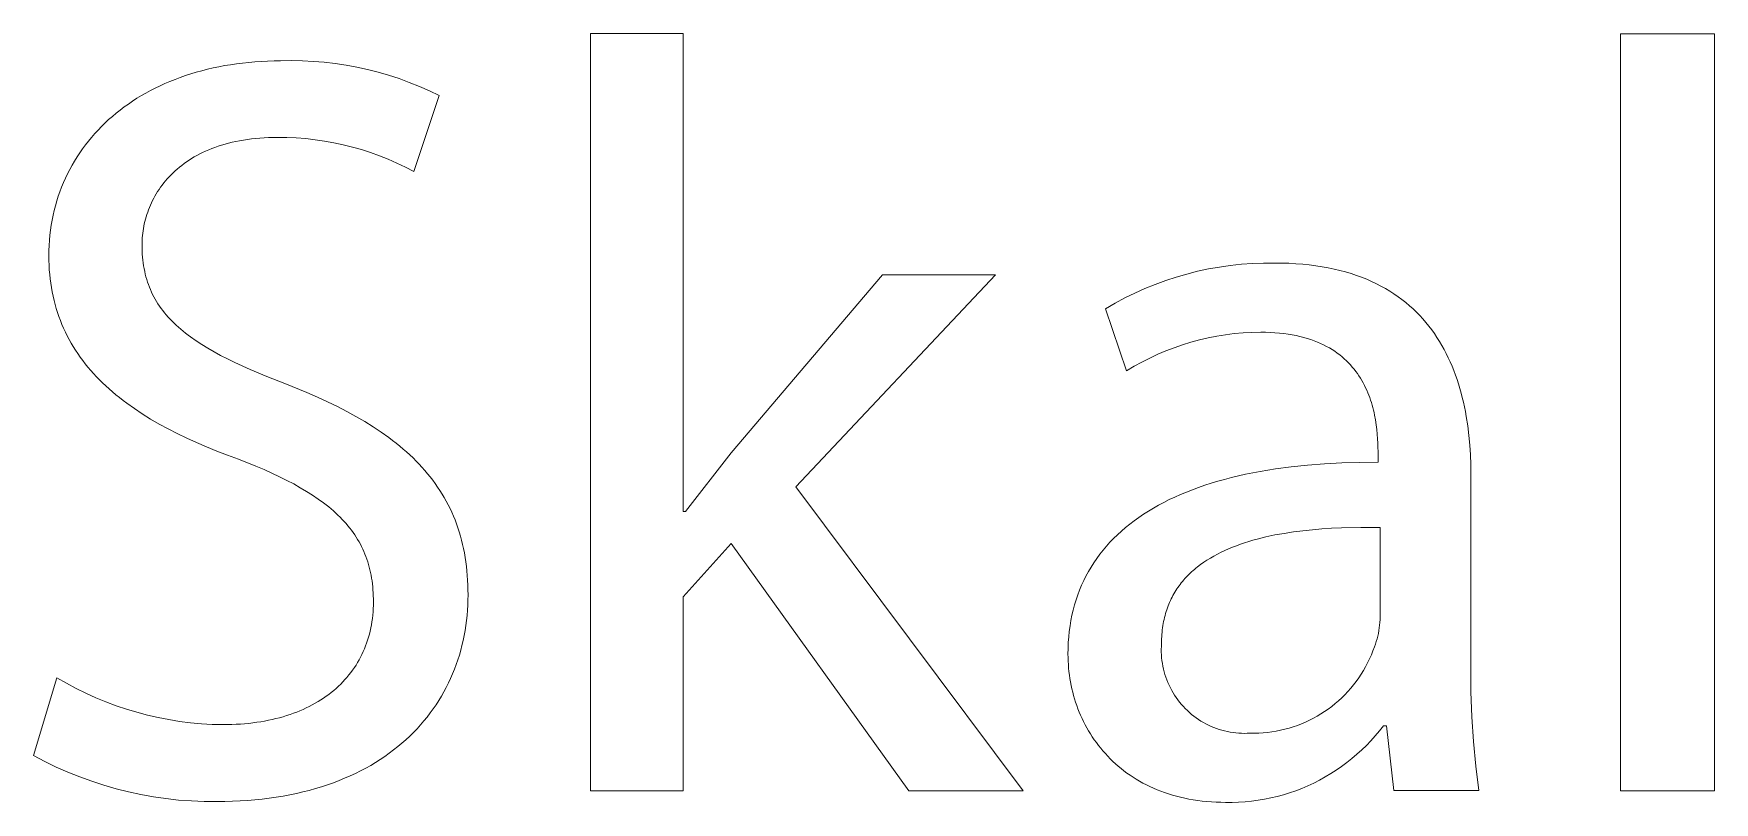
# Model space of a CAD drawing. Header units: millimetres. Extents: x 1102 to 5170, y 19 to 2862.
# Drawn here: x 4835.7 to 4900, y 195.6 to 225 of the extents above; entities that cross this region are included whole.
import ezdxf

# ---------------------------------------------------------------- set-up
doc = ezdxf.new("R2010")
doc.units = ezdxf.units.MM
doc.header["$MEASUREMENT"] = 0
doc.layers.add('Domyślny', color=7, linetype='Continuous', true_color=0x000000)

msp = doc.modelspace()

# ---------------------------------------------------------------- linework, layer by layer
at = {"layer": 'Domyślny', "color": 18, "lineweight": 15, "true_color": 0x000000}
for p, q in [((4857.031, 196.03), (4857.031, 224.952)), ((4857.031, 224.952), (4860.58, 224.952)), ((4860.58, 224.952), (4860.58, 206.691)), ((4896.413, 224.951), (4900.002, 224.951)), ((4896.413, 196.029), (4896.413, 224.951)), ((4900.002, 224.951), (4900.002, 196.029)), ((4842.385, 223.591), (4842.602, 223.642)), ((4842.602, 223.642), (4842.822, 223.688)), ((4842.822, 223.688), (4843.045, 223.73)), ((4843.045, 223.73), (4843.271, 223.767)), ((4843.271, 223.767), (4843.5, 223.801)), ((4843.5, 223.801), (4843.732, 223.83)), ((4843.732, 223.83), (4843.967, 223.855)), ((4843.967, 223.855), (4844.205, 223.875)), ((4844.205, 223.875), (4844.446, 223.891)), ((4844.446, 223.891), (4844.689, 223.903)), ((4844.689, 223.903), (4844.935, 223.91)), ((4844.935, 223.91), (4845.184, 223.912)), ((4845.184, 223.912), (4845.603, 223.92)), ((4845.603, 223.92), (4846.021, 223.914)), ((4846.021, 223.914), (4846.439, 223.893)), ((4846.439, 223.893), (4846.856, 223.859)), ((4846.856, 223.859), (4847.272, 223.811)), ((4847.272, 223.811), (4847.686, 223.749)), ((4847.686, 223.749), (4848.097, 223.673)), ((4848.097, 223.673), (4848.506, 223.584)), ((4840.577, 222.961), (4840.764, 223.046)), ((4840.764, 223.046), (4840.955, 223.128)), ((4840.955, 223.128), (4841.149, 223.206)), ((4841.149, 223.206), (4841.347, 223.28)), ((4841.347, 223.28), (4841.548, 223.35)), ((4841.548, 223.35), (4841.752, 223.416)), ((4841.752, 223.416), (4841.96, 223.479)), ((4841.96, 223.479), (4842.171, 223.537)), ((4842.171, 223.537), (4842.385, 223.591)), ((4848.506, 223.584), (4848.912, 223.481)), ((4848.912, 223.481), (4849.314, 223.364)), ((4849.314, 223.364), (4849.712, 223.234)), ((4849.712, 223.234), (4850.105, 223.091)), ((4850.105, 223.091), (4850.493, 222.935)), ((4839.364, 222.264), (4839.526, 222.374)), ((4839.526, 222.374), (4839.692, 222.481)), ((4839.692, 222.481), (4839.862, 222.584)), ((4839.862, 222.584), (4840.035, 222.683)), ((4840.035, 222.683), (4840.212, 222.779)), ((4840.212, 222.779), (4840.393, 222.872)), ((4840.393, 222.872), (4840.577, 222.961)), ((4851.253, 222.584), (4850.278, 219.685)), ((4850.493, 222.935), (4850.876, 222.766)), ((4850.876, 222.766), (4851.253, 222.584)), ((4838.61, 221.666), (4838.753, 221.792)), ((4838.753, 221.792), (4838.9, 221.915)), ((4838.9, 221.915), (4839.051, 222.035)), ((4839.051, 222.035), (4839.206, 222.151)), ((4839.206, 222.151), (4839.364, 222.264)), ((4837.954, 220.99), (4838.077, 221.131)), ((4838.077, 221.131), (4838.204, 221.27)), ((4838.204, 221.27), (4838.335, 221.405)), ((4838.335, 221.405), (4838.471, 221.537)), ((4838.471, 221.537), (4838.61, 221.666)), ((4837.504, 220.398), (4837.61, 220.551)), ((4837.61, 220.551), (4837.72, 220.7)), ((4837.72, 220.7), (4837.835, 220.847)), ((4837.835, 220.847), (4837.954, 220.99)), ((4842.318, 220.463), (4842.205, 220.41)), ((4842.435, 220.513), (4842.318, 220.463)), ((4842.554, 220.562), (4842.435, 220.513)), ((4842.676, 220.607), (4842.554, 220.562)), ((4842.802, 220.651), (4842.676, 220.607)), ((4842.93, 220.692), (4842.802, 220.651)), ((4843.062, 220.731), (4842.93, 220.692)), ((4843.196, 220.767), (4843.062, 220.731)), ((4843.334, 220.801), (4843.196, 220.767)), ((4843.475, 220.832), (4843.334, 220.801)), ((4843.619, 220.861), (4843.475, 220.832)), ((4843.766, 220.886), (4843.619, 220.861)), ((4843.917, 220.909), (4843.766, 220.886)), ((4844.071, 220.929), (4843.917, 220.909)), ((4844.228, 220.946), (4844.071, 220.929)), ((4844.388, 220.96), (4844.228, 220.946)), ((4844.552, 220.971), (4844.388, 220.96)), ((4844.718, 220.979), (4844.552, 220.971)), ((4844.889, 220.984), (4844.718, 220.979)), ((4845.062, 220.986), (4844.889, 220.984)), ((4845.424, 220.983), (4845.062, 220.986)), ((4845.786, 220.967), (4845.424, 220.983)), ((4846.147, 220.94), (4845.786, 220.967)), ((4846.507, 220.9), (4846.147, 220.94)), ((4846.866, 220.848), (4846.507, 220.9)), ((4847.222, 220.784), (4846.866, 220.848)), ((4847.576, 220.709), (4847.222, 220.784)), ((4847.928, 220.621), (4847.576, 220.709)), ((4848.276, 220.522), (4847.928, 220.621)), ((4848.621, 220.411), (4848.276, 220.522)), ((4837.122, 219.764), (4837.211, 219.926)), ((4837.211, 219.926), (4837.304, 220.086)), ((4837.304, 220.086), (4837.402, 220.244)), ((4837.402, 220.244), (4837.504, 220.398)), ((4841.233, 219.78), (4841.152, 219.708)), ((4841.318, 219.851), (4841.233, 219.78)), ((4841.405, 219.92), (4841.318, 219.851)), ((4841.495, 219.988), (4841.405, 219.92)), ((4841.588, 220.054), (4841.495, 219.988)), ((4841.683, 220.118), (4841.588, 220.054)), ((4841.782, 220.18), (4841.683, 220.118)), ((4841.883, 220.241), (4841.782, 220.18)), ((4841.988, 220.299), (4841.883, 220.241)), ((4842.095, 220.356), (4841.988, 220.299)), ((4842.205, 220.41), (4842.095, 220.356)), ((4848.962, 220.288), (4848.621, 220.411)), ((4849.298, 220.154), (4848.962, 220.288)), ((4849.63, 220.009), (4849.298, 220.154)), ((4849.956, 219.853), (4849.63, 220.009)), ((4850.278, 219.685), (4849.956, 219.853)), ((4836.812, 219.09), (4836.883, 219.262)), ((4836.883, 219.262), (4836.958, 219.431)), ((4836.958, 219.431), (4837.038, 219.599)), ((4837.038, 219.599), (4837.122, 219.764)), ((4840.656, 219.166), (4840.596, 219.084)), ((4840.719, 219.247), (4840.656, 219.166)), ((4840.785, 219.327), (4840.719, 219.247)), ((4840.853, 219.406), (4840.785, 219.327)), ((4840.923, 219.483), (4840.853, 219.406)), ((4840.997, 219.56), (4840.923, 219.483)), ((4841.073, 219.635), (4840.997, 219.56)), ((4841.152, 219.708), (4841.073, 219.635)), ((4836.576, 218.379), (4836.628, 218.56)), ((4836.628, 218.56), (4836.685, 218.739)), ((4836.685, 218.739), (4836.746, 218.915)), ((4836.746, 218.915), (4836.812, 219.09)), ((4840.247, 218.488), (4840.208, 218.4)), ((4840.29, 218.575), (4840.247, 218.488)), ((4840.335, 218.662), (4840.29, 218.575)), ((4840.382, 218.748), (4840.335, 218.662)), ((4840.432, 218.833), (4840.382, 218.748)), ((4840.484, 218.918), (4840.432, 218.833)), ((4840.539, 219.002), (4840.484, 218.918)), ((4840.596, 219.084), (4840.539, 219.002)), ((4836.449, 217.823), (4836.486, 218.011)), ((4836.486, 218.011), (4836.529, 218.196)), ((4836.529, 218.196), (4836.576, 218.379)), ((4840.019, 217.864), (4839.996, 217.774)), ((4840.045, 217.954), (4840.019, 217.864)), ((4840.072, 218.044), (4840.045, 217.954)), ((4840.103, 218.133), (4840.072, 218.044)), ((4840.135, 218.223), (4840.103, 218.133)), ((4840.17, 218.311), (4840.135, 218.223)), ((4840.208, 218.4), (4840.17, 218.311)), ((4836.348, 217.056), (4836.365, 217.25)), ((4836.365, 217.25), (4836.388, 217.443)), ((4836.388, 217.443), (4836.416, 217.634)), ((4836.416, 217.634), (4836.449, 217.823)), ((4839.904, 217.235), (4839.897, 217.146)), ((4839.914, 217.325), (4839.904, 217.235)), ((4839.926, 217.415), (4839.914, 217.325)), ((4839.94, 217.504), (4839.926, 217.415)), ((4839.956, 217.594), (4839.94, 217.504)), ((4839.975, 217.684), (4839.956, 217.594)), ((4839.996, 217.774), (4839.975, 217.684)), ((4836.325, 216.461), (4836.327, 216.661)), ((4836.327, 216.661), (4836.335, 216.859)), ((4836.335, 216.859), (4836.348, 217.056)), ((4839.888, 216.969), (4839.887, 216.881)), ((4839.887, 216.881), (4839.889, 216.762)), ((4839.892, 217.058), (4839.888, 216.969)), ((4839.889, 216.762), (4839.892, 216.644)), ((4839.897, 217.146), (4839.892, 217.058)), ((4839.892, 216.644), (4839.898, 216.528)), ((4836.327, 216.281), (4836.325, 216.461)), ((4836.333, 216.104), (4836.327, 216.281)), ((4836.343, 215.929), (4836.333, 216.104)), ((4836.357, 215.755), (4836.343, 215.929)), ((4839.898, 216.528), (4839.907, 216.414)), ((4839.907, 216.414), (4839.918, 216.301)), ((4839.918, 216.301), (4839.932, 216.19)), ((4839.932, 216.19), (4839.948, 216.081)), ((4839.948, 216.081), (4839.966, 215.974)), ((4839.966, 215.974), (4839.988, 215.868)), ((4880.244, 215.872), (4880.659, 215.961)), ((4880.659, 215.961), (4881.076, 216.036)), ((4881.076, 216.036), (4881.495, 216.096)), ((4881.495, 216.096), (4881.917, 216.141)), ((4881.917, 216.141), (4882.34, 216.172)), ((4882.34, 216.172), (4882.763, 216.188)), ((4882.763, 216.188), (4883.187, 216.189)), ((4883.187, 216.189), (4883.465, 216.186)), ((4883.465, 216.186), (4883.738, 216.177)), ((4883.738, 216.177), (4884.003, 216.162)), ((4884.003, 216.162), (4884.262, 216.142)), ((4884.262, 216.142), (4884.515, 216.116)), ((4884.515, 216.116), (4884.762, 216.084)), ((4884.762, 216.084), (4885.002, 216.047)), ((4885.002, 216.047), (4885.236, 216.004)), ((4885.236, 216.004), (4885.464, 215.957)), ((4885.464, 215.957), (4885.686, 215.904)), ((4836.374, 215.584), (4836.357, 215.755)), ((4836.396, 215.416), (4836.374, 215.584)), ((4836.422, 215.249), (4836.396, 215.416)), ((4839.988, 215.868), (4840.011, 215.764)), ((4840.011, 215.764), (4840.037, 215.662)), ((4840.037, 215.662), (4840.066, 215.561)), ((4840.066, 215.561), (4840.097, 215.461)), ((4840.097, 215.461), (4840.131, 215.363)), ((4840.131, 215.363), (4840.168, 215.267)), ((4862.409, 208.94), (4868.193, 215.741)), ((4872.515, 215.741), (4864.888, 207.64)), ((4868.193, 215.741), (4872.515, 215.741)), ((4878.233, 215.213), (4878.626, 215.373)), ((4878.626, 215.373), (4879.024, 215.519)), ((4879.024, 215.519), (4879.426, 215.65)), ((4879.426, 215.65), (4879.833, 215.768)), ((4879.833, 215.768), (4880.244, 215.872)), ((4885.686, 215.904), (4885.903, 215.846)), ((4885.903, 215.846), (4886.113, 215.783)), ((4886.113, 215.783), (4886.317, 215.715)), ((4886.317, 215.715), (4886.516, 215.643)), ((4886.516, 215.643), (4886.709, 215.566)), ((4886.709, 215.566), (4886.897, 215.484)), ((4886.897, 215.484), (4887.079, 215.398)), ((4887.079, 215.398), (4887.256, 215.307)), ((4887.256, 215.307), (4887.427, 215.212)), ((4836.452, 215.084), (4836.422, 215.249)), ((4836.485, 214.922), (4836.452, 215.084)), ((4836.522, 214.762), (4836.485, 214.922)), ((4836.563, 214.603), (4836.522, 214.762)), ((4840.168, 215.267), (4840.207, 215.172)), ((4840.207, 215.172), (4840.249, 215.078)), ((4840.249, 215.078), (4840.293, 214.985)), ((4840.293, 214.985), (4840.34, 214.894)), ((4840.34, 214.894), (4840.39, 214.804)), ((4840.39, 214.804), (4840.442, 214.716)), ((4840.442, 214.716), (4840.497, 214.628)), ((4876.725, 214.442), (4877.092, 214.654)), ((4877.092, 214.654), (4877.466, 214.854)), ((4877.466, 214.854), (4877.846, 215.04)), ((4877.846, 215.04), (4878.233, 215.213)), ((4887.427, 215.212), (4887.593, 215.113)), ((4887.593, 215.113), (4887.753, 215.01)), ((4887.753, 215.01), (4887.909, 214.903)), ((4887.909, 214.903), (4888.059, 214.792)), ((4888.059, 214.792), (4888.205, 214.677)), ((4888.205, 214.677), (4888.345, 214.559)), ((4836.608, 214.447), (4836.563, 214.603)), ((4836.657, 214.293), (4836.608, 214.447)), ((4836.709, 214.141), (4836.657, 214.293)), ((4836.765, 213.991), (4836.709, 214.141)), ((4836.825, 213.843), (4836.765, 213.991)), ((4840.497, 214.628), (4840.554, 214.542)), ((4840.554, 214.542), (4840.615, 214.456)), ((4840.615, 214.456), (4840.678, 214.372)), ((4840.678, 214.372), (4840.743, 214.289)), ((4840.743, 214.289), (4840.812, 214.207)), ((4840.812, 214.207), (4840.883, 214.126)), ((4840.883, 214.126), (4840.957, 214.046)), ((4840.957, 214.046), (4841.033, 213.967)), ((4877.524, 212.071), (4876.725, 214.442)), ((4888.345, 214.559), (4888.481, 214.437)), ((4888.481, 214.437), (4888.611, 214.312)), ((4888.611, 214.312), (4888.737, 214.183)), ((4888.737, 214.183), (4888.858, 214.051)), ((4888.858, 214.051), (4888.975, 213.915)), ((4836.888, 213.696), (4836.825, 213.843)), ((4836.955, 213.552), (4836.888, 213.696)), ((4837.025, 213.41), (4836.955, 213.552)), ((4837.1, 213.269), (4837.025, 213.41)), ((4841.033, 213.967), (4841.113, 213.889)), ((4841.113, 213.889), (4841.195, 213.811)), ((4841.195, 213.811), (4841.28, 213.735)), ((4841.28, 213.735), (4841.367, 213.659)), ((4841.367, 213.659), (4841.458, 213.584)), ((4841.458, 213.584), (4841.551, 213.51)), ((4841.551, 213.51), (4841.647, 213.436)), ((4841.647, 213.436), (4841.746, 213.363)), ((4841.746, 213.363), (4841.952, 213.219)), ((4880.977, 213.393), (4880.645, 213.328)), ((4881.311, 213.447), (4880.977, 213.393)), ((4881.646, 213.49), (4881.311, 213.447)), ((4881.983, 213.52), (4881.646, 213.49)), ((4882.321, 213.54), (4881.983, 213.52)), ((4882.659, 213.547), (4882.321, 213.54)), ((4882.845, 213.545), (4882.659, 213.547)), ((4883.027, 213.539), (4882.845, 213.545)), ((4883.203, 213.528), (4883.027, 213.539)), ((4883.374, 213.514), (4883.203, 213.528)), ((4883.54, 213.496), (4883.374, 213.514)), ((4883.702, 213.473), (4883.54, 213.496)), ((4883.858, 213.448), (4883.702, 213.473)), ((4884.01, 213.418), (4883.858, 213.448)), ((4884.157, 213.385), (4884.01, 213.418)), ((4884.3, 213.348), (4884.157, 213.385)), ((4884.438, 213.309), (4884.3, 213.348)), ((4888.975, 213.915), (4889.087, 213.777)), ((4889.087, 213.777), (4889.195, 213.635)), ((4889.195, 213.635), (4889.298, 213.491)), ((4889.298, 213.491), (4889.397, 213.344)), ((4837.177, 213.131), (4837.1, 213.269)), ((4837.259, 212.994), (4837.177, 213.131)), ((4837.344, 212.86), (4837.259, 212.994)), ((4837.432, 212.727), (4837.344, 212.86)), ((4837.524, 212.595), (4837.432, 212.727)), ((4841.952, 213.219), (4842.17, 213.077)), ((4842.17, 213.077), (4842.4, 212.937)), ((4842.4, 212.937), (4842.641, 212.799)), ((4842.641, 212.799), (4842.893, 212.662)), ((4878.719, 212.702), (4878.413, 212.56)), ((4879.031, 212.834), (4878.719, 212.702)), ((4879.346, 212.955), (4879.031, 212.834)), ((4879.666, 213.065), (4879.346, 212.955)), ((4879.989, 213.164), (4879.666, 213.065)), ((4880.316, 213.251), (4879.989, 213.164)), ((4880.645, 213.328), (4880.316, 213.251)), ((4884.571, 213.265), (4884.438, 213.309)), ((4884.701, 213.219), (4884.571, 213.265)), ((4884.825, 213.17), (4884.701, 213.219)), ((4884.946, 213.118), (4884.825, 213.17)), ((4885.062, 213.063), (4884.946, 213.118)), ((4885.174, 213.005), (4885.062, 213.063)), ((4885.283, 212.944), (4885.174, 213.005)), ((4885.387, 212.881), (4885.283, 212.944)), ((4885.487, 212.816), (4885.387, 212.881)), ((4885.584, 212.748), (4885.487, 212.816)), ((4885.677, 212.678), (4885.584, 212.748)), ((4889.397, 213.344), (4889.492, 213.194)), ((4889.492, 213.194), (4889.582, 213.042)), ((4889.582, 213.042), (4889.668, 212.887)), ((4889.668, 212.887), (4889.75, 212.73)), ((4889.75, 212.73), (4889.829, 212.57)), ((4837.619, 212.466), (4837.524, 212.595)), ((4837.718, 212.339), (4837.619, 212.466)), ((4837.82, 212.213), (4837.718, 212.339)), ((4837.925, 212.089), (4837.82, 212.213)), ((4838.034, 211.966), (4837.925, 212.089)), ((4842.893, 212.662), (4843.158, 212.526)), ((4843.158, 212.526), (4843.434, 212.391)), ((4843.434, 212.391), (4844.023, 212.123)), ((4844.023, 212.123), (4844.66, 211.855)), ((4877.815, 212.244), (4877.524, 212.071)), ((4878.111, 212.407), (4877.815, 212.244)), ((4878.413, 212.56), (4878.111, 212.407)), ((4885.766, 212.606), (4885.677, 212.678)), ((4885.851, 212.532), (4885.766, 212.606)), ((4885.933, 212.455), (4885.851, 212.532)), ((4886.012, 212.377), (4885.933, 212.455)), ((4886.087, 212.297), (4886.012, 212.377)), ((4886.159, 212.216), (4886.087, 212.297)), ((4886.227, 212.132), (4886.159, 212.216)), ((4886.293, 212.048), (4886.227, 212.132)), ((4889.829, 212.57), (4889.903, 212.408)), ((4889.903, 212.408), (4889.974, 212.244)), ((4889.974, 212.244), (4890.04, 212.078)), ((4890.04, 212.078), (4890.103, 211.91)), ((4838.146, 211.846), (4838.034, 211.966)), ((4838.262, 211.727), (4838.146, 211.846)), ((4838.381, 211.609), (4838.262, 211.727)), ((4838.503, 211.494), (4838.381, 211.609)), ((4838.628, 211.38), (4838.503, 211.494)), ((4844.66, 211.855), (4845.347, 211.585)), ((4845.347, 211.585), (4846.191, 211.241)), ((4886.355, 211.962), (4886.293, 212.048)), ((4886.414, 211.874), (4886.355, 211.962)), ((4886.471, 211.786), (4886.414, 211.874)), ((4886.524, 211.696), (4886.471, 211.786)), ((4886.575, 211.606), (4886.524, 211.696)), ((4886.623, 211.514), (4886.575, 211.606)), ((4886.668, 211.422), (4886.623, 211.514)), ((4886.71, 211.329), (4886.668, 211.422)), ((4890.103, 211.91), (4890.163, 211.741)), ((4890.163, 211.741), (4890.218, 211.569)), ((4890.218, 211.569), (4890.271, 211.396)), ((4838.757, 211.267), (4838.628, 211.38)), ((4838.888, 211.157), (4838.757, 211.267)), ((4839.023, 211.047), (4838.888, 211.157)), ((4839.161, 210.94), (4839.023, 211.047)), ((4839.302, 210.834), (4839.161, 210.94)), ((4839.594, 210.626), (4839.302, 210.834)), ((4846.191, 211.241), (4846.593, 211.065)), ((4846.593, 211.065), (4846.982, 210.886)), ((4846.982, 210.886), (4847.357, 210.703)), ((4886.751, 211.235), (4886.71, 211.329)), ((4886.788, 211.141), (4886.751, 211.235)), ((4886.823, 211.046), (4886.788, 211.141)), ((4886.856, 210.952), (4886.823, 211.046)), ((4886.887, 210.857), (4886.856, 210.952)), ((4886.916, 210.761), (4886.887, 210.857)), ((4890.271, 211.396), (4890.319, 211.222)), ((4890.319, 211.222), (4890.365, 211.046)), ((4890.365, 211.046), (4890.407, 210.868)), ((4890.407, 210.868), (4890.446, 210.69)), ((4839.898, 210.424), (4839.594, 210.626)), ((4840.214, 210.228), (4839.898, 210.424)), ((4840.542, 210.038), (4840.214, 210.228)), ((4847.357, 210.703), (4847.718, 210.516)), ((4847.718, 210.516), (4848.067, 210.326)), ((4848.067, 210.326), (4848.401, 210.131)), ((4886.942, 210.666), (4886.916, 210.761)), ((4886.966, 210.571), (4886.942, 210.666)), ((4886.989, 210.476), (4886.966, 210.571)), ((4887.01, 210.381), (4886.989, 210.476)), ((4887.045, 210.193), (4887.01, 210.381)), ((4887.075, 210.007), (4887.045, 210.193)), ((4890.446, 210.69), (4890.482, 210.51)), ((4890.482, 210.51), (4890.515, 210.329)), ((4890.515, 210.329), (4890.571, 209.965)), ((4840.882, 209.853), (4840.542, 210.038)), ((4841.233, 209.673), (4840.882, 209.853)), ((4841.596, 209.499), (4841.233, 209.673)), ((4841.969, 209.329), (4841.596, 209.499)), ((4848.401, 210.131), (4848.722, 209.931)), ((4848.722, 209.931), (4849.03, 209.727)), ((4849.03, 209.727), (4849.324, 209.517)), ((4849.324, 209.517), (4849.466, 209.411)), ((4887.098, 209.824), (4887.075, 210.007)), ((4887.115, 209.645), (4887.098, 209.824)), ((4887.128, 209.471), (4887.115, 209.645)), ((4890.571, 209.965), (4890.616, 209.598)), ((4890.616, 209.598), (4890.65, 209.228)), ((4842.354, 209.165), (4841.969, 209.329)), ((4842.75, 209.005), (4842.354, 209.165)), ((4843.156, 208.85), (4842.75, 209.005)), ((4843.572, 208.699), (4843.156, 208.85)), ((4849.466, 209.411), (4849.605, 209.303)), ((4849.605, 209.303), (4849.74, 209.193)), ((4849.74, 209.193), (4849.872, 209.082)), ((4849.872, 209.082), (4850, 208.97)), ((4850, 208.97), (4850.125, 208.856)), ((4850.125, 208.856), (4850.247, 208.741)), ((4860.661, 206.691), (4862.409, 208.94)), ((4887.136, 209.301), (4887.128, 209.471)), ((4887.141, 209.138), (4887.136, 209.301)), ((4887.142, 208.982), (4887.141, 209.138)), ((4887.142, 208.576), (4887.142, 208.982)), ((4890.65, 209.228), (4890.674, 208.858)), ((4890.674, 208.858), (4890.687, 208.486)), ((4844.24, 208.431), (4843.572, 208.699)), ((4844.554, 208.297), (4844.24, 208.431)), ((4844.856, 208.161), (4844.554, 208.297)), ((4850.247, 208.741), (4850.365, 208.624)), ((4850.365, 208.624), (4850.48, 208.506)), ((4850.48, 208.506), (4850.591, 208.386)), ((4850.591, 208.386), (4850.699, 208.264)), ((4850.699, 208.264), (4850.804, 208.141)), ((4882.079, 208.116), (4882.64, 208.227)), ((4882.64, 208.227), (4883.222, 208.322)), ((4883.222, 208.322), (4883.824, 208.402)), ((4883.824, 208.402), (4884.447, 208.468)), ((4884.447, 208.468), (4885.091, 208.518)), ((4885.091, 208.518), (4885.755, 208.552)), ((4885.755, 208.552), (4886.439, 208.572)), ((4886.439, 208.572), (4887.142, 208.576)), ((4890.687, 208.486), (4890.692, 208.115)), ((4845.145, 208.024), (4844.856, 208.161)), ((4845.422, 207.886), (4845.145, 208.024)), ((4845.686, 207.747), (4845.422, 207.886)), ((4845.939, 207.606), (4845.686, 207.747)), ((4846.179, 207.463), (4845.939, 207.606)), ((4850.804, 208.141), (4850.905, 208.016)), ((4850.905, 208.016), (4851.003, 207.889)), ((4851.003, 207.889), (4851.097, 207.761)), ((4851.097, 207.761), (4851.188, 207.63)), ((4851.188, 207.63), (4851.275, 207.498)), ((4864.888, 207.64), (4873.571, 196.03)), ((4880.046, 207.529), (4880.282, 207.615)), ((4880.282, 207.615), (4880.522, 207.697)), ((4880.522, 207.697), (4880.768, 207.776)), ((4880.768, 207.776), (4881.02, 207.852)), ((4881.02, 207.852), (4881.276, 207.923)), ((4881.276, 207.923), (4881.539, 207.991)), ((4881.539, 207.991), (4882.079, 208.116)), ((4890.692, 208.115), (4890.692, 200.746)), ((4846.408, 207.318), (4846.179, 207.463)), ((4846.625, 207.171), (4846.408, 207.318)), ((4846.83, 207.022), (4846.625, 207.171)), ((4846.929, 206.946), (4846.83, 207.022)), ((4847.024, 206.87), (4846.929, 206.946)), ((4851.275, 207.498), (4851.36, 207.364)), ((4851.36, 207.364), (4851.44, 207.228)), ((4851.44, 207.228), (4851.518, 207.091)), ((4851.518, 207.091), (4851.591, 206.951)), ((4851.591, 206.951), (4851.662, 206.809)), ((4878.552, 206.824), (4878.749, 206.936)), ((4878.749, 206.936), (4878.952, 207.043)), ((4878.952, 207.043), (4879.16, 207.148)), ((4879.16, 207.148), (4879.373, 207.248)), ((4879.373, 207.248), (4879.592, 207.345)), ((4879.592, 207.345), (4879.816, 207.439)), ((4879.816, 207.439), (4880.046, 207.529)), ((4847.117, 206.793), (4847.024, 206.87)), ((4847.207, 206.715), (4847.117, 206.793)), ((4847.294, 206.636), (4847.207, 206.715)), ((4847.379, 206.557), (4847.294, 206.636)), ((4847.461, 206.477), (4847.379, 206.557)), ((4847.54, 206.396), (4847.461, 206.477)), ((4847.616, 206.314), (4847.54, 206.396)), ((4847.689, 206.232), (4847.616, 206.314)), ((4851.662, 206.809), (4851.729, 206.665)), ((4851.729, 206.665), (4851.793, 206.52)), ((4851.793, 206.52), (4851.853, 206.372)), ((4851.853, 206.372), (4851.909, 206.222)), ((4860.58, 206.691), (4860.661, 206.691)), ((4877.651, 206.216), (4877.82, 206.344)), ((4877.82, 206.344), (4877.995, 206.47)), ((4877.995, 206.47), (4878.175, 206.591)), ((4878.175, 206.591), (4878.361, 206.71)), ((4878.361, 206.71), (4878.552, 206.824)), ((4847.76, 206.148), (4847.689, 206.232)), ((4847.829, 206.064), (4847.76, 206.148)), ((4847.894, 205.979), (4847.829, 206.064)), ((4847.957, 205.893), (4847.894, 205.979)), ((4848.018, 205.805), (4847.957, 205.893)), ((4848.075, 205.717), (4848.018, 205.805)), ((4848.131, 205.628), (4848.075, 205.717)), ((4851.909, 206.222), (4851.963, 206.07)), ((4851.963, 206.07), (4852.013, 205.916)), ((4852.013, 205.916), (4852.059, 205.759)), ((4852.059, 205.759), (4852.102, 205.6)), ((4876.892, 205.52), (4877.032, 205.666)), ((4877.032, 205.666), (4877.178, 205.809)), ((4877.178, 205.809), (4877.33, 205.948)), ((4877.33, 205.948), (4877.488, 206.083)), ((4877.488, 206.083), (4877.651, 206.216)), ((4882.524, 205.642), (4882.36, 205.597)), ((4882.859, 205.725), (4882.524, 205.642)), ((4883.201, 205.798), (4882.859, 205.725)), ((4883.55, 205.861), (4883.201, 205.798)), ((4883.906, 205.916), (4883.55, 205.861)), ((4884.266, 205.963), (4883.906, 205.916)), ((4884.631, 206.001), (4884.266, 205.963)), ((4884.999, 206.032), (4884.631, 206.001)), ((4885.369, 206.056), (4884.999, 206.032)), ((4885.741, 206.073), (4885.369, 206.056)), ((4886.485, 206.089), (4885.741, 206.073)), ((4887.224, 206.083), (4886.485, 206.089)), ((4887.224, 202.669), (4887.224, 206.083)), ((4848.183, 205.538), (4848.131, 205.628)), ((4848.234, 205.446), (4848.183, 205.538)), ((4848.281, 205.354), (4848.234, 205.446)), ((4848.326, 205.26), (4848.281, 205.354)), ((4848.369, 205.166), (4848.326, 205.26)), ((4848.409, 205.07), (4848.369, 205.166)), ((4848.447, 204.973), (4848.409, 205.07)), ((4852.102, 205.6), (4852.142, 205.439)), ((4852.142, 205.439), (4852.178, 205.276)), ((4852.178, 205.276), (4852.211, 205.111)), ((4852.211, 205.111), (4852.24, 204.943)), ((4862.409, 205.472), (4860.58, 203.44)), ((4869.209, 196.03), (4862.409, 205.472)), ((4876.388, 204.902), (4876.505, 205.062)), ((4876.505, 205.062), (4876.628, 205.218)), ((4876.628, 205.218), (4876.757, 205.371)), ((4876.757, 205.371), (4876.892, 205.52)), ((4880.865, 204.994), (4880.732, 204.918)), ((4881.001, 205.068), (4880.865, 204.994)), ((4881.14, 205.138), (4881.001, 205.068)), ((4881.282, 205.206), (4881.14, 205.138)), ((4881.428, 205.27), (4881.282, 205.206)), ((4881.576, 205.331), (4881.428, 205.27)), ((4881.728, 205.39), (4881.576, 205.331)), ((4881.882, 205.446), (4881.728, 205.39)), ((4882.039, 205.499), (4881.882, 205.446)), ((4882.198, 205.549), (4882.039, 205.499)), ((4882.36, 205.597), (4882.198, 205.549)), ((4848.482, 204.875), (4848.447, 204.973)), ((4848.515, 204.775), (4848.482, 204.875)), ((4848.546, 204.674), (4848.515, 204.775)), ((4848.574, 204.572), (4848.546, 204.674)), ((4848.6, 204.469), (4848.574, 204.572)), ((4848.623, 204.364), (4848.6, 204.469)), ((4848.644, 204.258), (4848.623, 204.364)), ((4852.24, 204.943), (4852.266, 204.772)), ((4852.266, 204.772), (4852.288, 204.6)), ((4852.288, 204.6), (4852.307, 204.424)), ((4852.307, 204.424), (4852.323, 204.247)), ((4875.977, 204.231), (4876.071, 204.404)), ((4876.071, 204.404), (4876.17, 204.573)), ((4876.17, 204.573), (4876.276, 204.74)), ((4876.276, 204.74), (4876.388, 204.902)), ((4880.015, 204.39), (4879.962, 204.34)), ((4880.07, 204.439), (4880.015, 204.39)), ((4880.125, 204.486), (4880.07, 204.439)), ((4880.181, 204.533), (4880.125, 204.486)), ((4880.239, 204.579), (4880.181, 204.533)), ((4880.356, 204.669), (4880.239, 204.579)), ((4880.478, 204.755), (4880.356, 204.669)), ((4880.603, 204.838), (4880.478, 204.755)), ((4880.732, 204.918), (4880.603, 204.838)), ((4848.663, 204.151), (4848.644, 204.258)), ((4848.68, 204.042), (4848.663, 204.151)), ((4848.694, 203.932), (4848.68, 204.042)), ((4848.706, 203.82), (4848.694, 203.932)), ((4848.716, 203.707), (4848.706, 203.82)), ((4848.724, 203.593), (4848.716, 203.707)), ((4852.323, 204.247), (4852.335, 204.067)), ((4852.335, 204.067), (4852.343, 203.884)), ((4852.343, 203.884), (4852.349, 203.699)), ((4875.731, 203.692), (4875.807, 203.875)), ((4875.807, 203.875), (4875.889, 204.055)), ((4875.889, 204.055), (4875.977, 204.231)), ((4879.451, 203.736), (4879.412, 203.675)), ((4879.492, 203.795), (4879.451, 203.736)), ((4879.534, 203.854), (4879.492, 203.795)), ((4879.577, 203.912), (4879.534, 203.854)), ((4879.621, 203.969), (4879.577, 203.912)), ((4879.666, 204.024), (4879.621, 203.969)), ((4879.713, 204.079), (4879.666, 204.024)), ((4879.76, 204.133), (4879.713, 204.079)), ((4879.809, 204.187), (4879.76, 204.133)), ((4879.859, 204.239), (4879.809, 204.187)), ((4879.91, 204.29), (4879.859, 204.239)), ((4879.962, 204.34), (4879.91, 204.29)), ((4848.729, 203.477), (4848.724, 203.593)), ((4848.727, 202.983), (4848.732, 203.111)), ((4848.732, 203.359), (4848.729, 203.477)), ((4848.733, 203.24), (4848.732, 203.359)), ((4848.732, 203.111), (4848.733, 203.24)), ((4852.341, 203.116), (4852.33, 202.92)), ((4852.348, 203.313), (4852.341, 203.116)), ((4852.35, 203.511), (4852.348, 203.313)), ((4852.349, 203.699), (4852.35, 203.511)), ((4860.58, 203.44), (4860.58, 196.03)), ((4875.486, 202.929), (4875.538, 203.125)), ((4875.538, 203.125), (4875.596, 203.317)), ((4875.596, 203.317), (4875.66, 203.506)), ((4875.66, 203.506), (4875.731, 203.692)), ((4879.115, 203.086), (4879.089, 203.015)), ((4879.143, 203.155), (4879.115, 203.086)), ((4879.172, 203.224), (4879.143, 203.155)), ((4879.202, 203.291), (4879.172, 203.224)), ((4879.234, 203.358), (4879.202, 203.291)), ((4879.267, 203.423), (4879.234, 203.358)), ((4879.301, 203.488), (4879.267, 203.423)), ((4879.337, 203.551), (4879.301, 203.488)), ((4879.374, 203.614), (4879.337, 203.551)), ((4879.412, 203.675), (4879.374, 203.614)), ((4848.658, 202.364), (4848.678, 202.486)), ((4848.678, 202.486), (4848.695, 202.608)), ((4848.695, 202.608), (4848.709, 202.732)), ((4848.709, 202.732), (4848.719, 202.857)), ((4848.719, 202.857), (4848.727, 202.983)), ((4852.293, 202.532), (4852.268, 202.339)), ((4852.314, 202.725), (4852.293, 202.532)), ((4852.33, 202.92), (4852.314, 202.725)), ((4875.366, 202.322), (4875.4, 202.527)), ((4875.4, 202.527), (4875.44, 202.73)), ((4875.44, 202.73), (4875.486, 202.929)), ((4878.944, 202.493), (4878.93, 202.414)), ((4878.961, 202.57), (4878.944, 202.493)), ((4878.978, 202.647), (4878.961, 202.57)), ((4878.998, 202.723), (4878.978, 202.647)), ((4879.018, 202.798), (4878.998, 202.723)), ((4879.04, 202.871), (4879.018, 202.798)), ((4879.064, 202.944), (4879.04, 202.871)), ((4879.089, 203.015), (4879.064, 202.944)), ((4887.204, 202.353), (4887.214, 202.458)), ((4887.214, 202.458), (4887.221, 202.564)), ((4887.221, 202.564), (4887.224, 202.669)), ((4848.475, 201.669), (4848.513, 201.781)), ((4848.513, 201.781), (4848.548, 201.895)), ((4848.548, 201.895), (4848.58, 202.01)), ((4848.58, 202.01), (4848.609, 202.127)), ((4848.609, 202.127), (4848.635, 202.245)), ((4848.635, 202.245), (4848.658, 202.364)), ((4852.203, 201.958), (4852.164, 201.769)), ((4852.238, 202.148), (4852.203, 201.958)), ((4852.268, 202.339), (4852.238, 202.148)), ((4875.301, 201.686), (4875.317, 201.901)), ((4875.317, 201.901), (4875.339, 202.113)), ((4875.339, 202.113), (4875.366, 202.322)), ((4878.869, 201.83), (4878.866, 201.742)), ((4878.873, 201.917), (4878.869, 201.83)), ((4878.878, 202.002), (4878.873, 201.917)), ((4878.885, 202.087), (4878.878, 202.002)), ((4878.894, 202.17), (4878.885, 202.087)), ((4878.904, 202.252), (4878.894, 202.17)), ((4878.916, 202.334), (4878.904, 202.252)), ((4878.93, 202.414), (4878.916, 202.334)), ((4887.076, 201.732), (4887.106, 201.833)), ((4887.106, 201.833), (4887.132, 201.936)), ((4887.132, 201.936), (4887.155, 202.039)), ((4887.155, 202.039), (4887.175, 202.143)), ((4887.175, 202.143), (4887.191, 202.248)), ((4887.191, 202.248), (4887.204, 202.353)), ((4848.243, 201.131), (4848.295, 201.236)), ((4848.295, 201.236), (4848.345, 201.341)), ((4848.345, 201.341), (4848.391, 201.449)), ((4848.391, 201.449), (4848.435, 201.558)), ((4848.435, 201.558), (4848.475, 201.669)), ((4852.019, 201.212), (4851.961, 201.03)), ((4852.072, 201.396), (4852.019, 201.212)), ((4852.12, 201.582), (4852.072, 201.396)), ((4852.164, 201.769), (4852.12, 201.582)), ((4875.289, 201.247), (4875.292, 201.468)), ((4875.291, 201.113), (4875.289, 201.247)), ((4875.292, 201.468), (4875.301, 201.686)), ((4878.859, 201.544), (4878.856, 201.435)), ((4878.856, 201.435), (4878.857, 201.326)), ((4878.857, 201.326), (4878.861, 201.217)), ((4878.865, 201.653), (4878.859, 201.544)), ((4878.861, 201.217), (4878.87, 201.108)), ((4878.866, 201.742), (4878.865, 201.653)), ((4886.819, 201.066), (4886.887, 201.219)), ((4886.887, 201.219), (4886.95, 201.374)), ((4886.95, 201.374), (4887.007, 201.531)), ((4887.007, 201.531), (4887.043, 201.631)), ((4887.043, 201.631), (4887.076, 201.732)), ((4847.798, 200.45), (4847.87, 200.542)), ((4847.87, 200.542), (4847.939, 200.636)), ((4847.939, 200.636), (4848.005, 200.732)), ((4848.005, 200.732), (4848.069, 200.829)), ((4848.069, 200.829), (4848.13, 200.928)), ((4848.13, 200.928), (4848.188, 201.029)), ((4848.188, 201.029), (4848.243, 201.131)), ((4851.76, 200.494), (4851.684, 200.319)), ((4851.832, 200.67), (4851.76, 200.494)), ((4851.899, 200.849), (4851.832, 200.67)), ((4851.961, 201.03), (4851.899, 200.849)), ((4875.295, 200.979), (4875.291, 201.113)), ((4875.303, 200.846), (4875.295, 200.979)), ((4875.313, 200.712), (4875.303, 200.846)), ((4875.326, 200.579), (4875.313, 200.712)), ((4875.343, 200.447), (4875.326, 200.579)), ((4878.87, 201.108), (4878.882, 200.999)), ((4878.882, 200.999), (4878.897, 200.891)), ((4878.897, 200.891), (4878.917, 200.783)), ((4878.917, 200.783), (4878.94, 200.677)), ((4878.94, 200.677), (4878.967, 200.571)), ((4878.967, 200.571), (4878.997, 200.466)), ((4886.497, 200.479), (4886.585, 200.622)), ((4886.585, 200.622), (4886.668, 200.767)), ((4886.668, 200.767), (4886.746, 200.915)), ((4886.746, 200.915), (4886.819, 201.066)), ((4890.692, 200.746), (4890.693, 199.8)), ((4835.742, 197.374), (4836.636, 200.341)), ((4836.636, 200.341), (4836.998, 200.132)), ((4836.998, 200.132), (4837.366, 199.936)), ((4837.366, 199.936), (4837.741, 199.752)), ((4847.124, 199.783), (4847.218, 199.86)), ((4847.218, 199.86), (4847.309, 199.938)), ((4847.309, 199.938), (4847.397, 200.019)), ((4847.397, 200.019), (4847.483, 200.101)), ((4847.483, 200.101), (4847.565, 200.186)), ((4847.565, 200.186), (4847.646, 200.272)), ((4847.646, 200.272), (4847.723, 200.36)), ((4847.723, 200.36), (4847.798, 200.45)), ((4851.517, 199.975), (4851.427, 199.806)), ((4851.603, 200.146), (4851.517, 199.975)), ((4851.684, 200.319), (4851.603, 200.146)), ((4875.362, 200.315), (4875.343, 200.447)), ((4875.385, 200.183), (4875.362, 200.315)), ((4875.41, 200.052), (4875.385, 200.183)), ((4875.438, 199.922), (4875.41, 200.052)), ((4875.47, 199.792), (4875.438, 199.922)), ((4878.997, 200.466), (4879.031, 200.362)), ((4879.031, 200.362), (4879.069, 200.259)), ((4879.069, 200.259), (4879.11, 200.158)), ((4879.11, 200.158), (4879.154, 200.058)), ((4879.154, 200.058), (4879.202, 199.96)), ((4879.202, 199.96), (4879.253, 199.863)), ((4879.253, 199.863), (4879.308, 199.769)), ((4885.987, 199.817), (4886.098, 199.942)), ((4886.098, 199.942), (4886.205, 200.071)), ((4886.205, 200.071), (4886.307, 200.204)), ((4886.307, 200.204), (4886.404, 200.34)), ((4886.404, 200.34), (4886.497, 200.479)), ((4837.741, 199.752), (4838.121, 199.58)), ((4838.121, 199.58), (4838.507, 199.421)), ((4838.507, 199.421), (4838.898, 199.275)), ((4838.898, 199.275), (4839.294, 199.142)), ((4846.165, 199.19), (4846.282, 199.248)), ((4846.282, 199.248), (4846.396, 199.307)), ((4846.396, 199.307), (4846.508, 199.369)), ((4846.508, 199.369), (4846.617, 199.432)), ((4846.617, 199.432), (4846.724, 199.498)), ((4846.724, 199.498), (4846.828, 199.566)), ((4846.828, 199.566), (4846.929, 199.637)), ((4846.929, 199.637), (4847.028, 199.709)), ((4847.028, 199.709), (4847.124, 199.783)), ((4851.128, 199.314), (4851.019, 199.154)), ((4851.232, 199.475), (4851.128, 199.314)), ((4851.332, 199.64), (4851.232, 199.475)), ((4851.427, 199.806), (4851.332, 199.64)), ((4875.504, 199.663), (4875.47, 199.792)), ((4875.541, 199.535), (4875.504, 199.663)), ((4875.582, 199.408), (4875.541, 199.535)), ((4875.625, 199.282), (4875.582, 199.408)), ((4875.671, 199.156), (4875.625, 199.282)), ((4879.308, 199.769), (4879.366, 199.676)), ((4879.366, 199.676), (4879.426, 199.585)), ((4879.426, 199.585), (4879.49, 199.497)), ((4879.49, 199.497), (4879.557, 199.41)), ((4879.557, 199.41), (4879.627, 199.326)), ((4879.627, 199.326), (4879.7, 199.245)), ((4879.7, 199.245), (4879.775, 199.166)), ((4885.238, 199.15), (4885.372, 199.251)), ((4885.372, 199.251), (4885.503, 199.355)), ((4885.503, 199.355), (4885.63, 199.464)), ((4885.63, 199.464), (4885.753, 199.578)), ((4885.753, 199.578), (4885.872, 199.695)), ((4885.872, 199.695), (4885.987, 199.817)), ((4890.693, 199.8), (4890.725, 198.855)), ((4839.294, 199.142), (4839.694, 199.023)), ((4839.694, 199.023), (4840.097, 198.916)), ((4840.097, 198.916), (4840.504, 198.823)), ((4840.504, 198.823), (4840.914, 198.744)), ((4840.914, 198.744), (4841.326, 198.678)), ((4841.326, 198.678), (4841.74, 198.626)), ((4841.74, 198.626), (4842.156, 198.588)), ((4842.156, 198.588), (4842.572, 198.563)), ((4843.324, 198.558), (4843.488, 198.565)), ((4843.488, 198.565), (4843.65, 198.575)), ((4843.65, 198.575), (4843.81, 198.587)), ((4843.81, 198.587), (4843.967, 198.602)), ((4843.967, 198.602), (4844.122, 198.62)), ((4844.122, 198.62), (4844.275, 198.641)), ((4844.275, 198.641), (4844.425, 198.664)), ((4844.425, 198.664), (4844.573, 198.689)), ((4844.573, 198.689), (4844.719, 198.718)), ((4844.719, 198.718), (4844.863, 198.748)), ((4844.863, 198.748), (4845.004, 198.782)), ((4845.004, 198.782), (4845.143, 198.817)), ((4845.143, 198.817), (4845.279, 198.856)), ((4845.279, 198.856), (4845.413, 198.896)), ((4845.413, 198.896), (4845.545, 198.939)), ((4845.545, 198.939), (4845.674, 198.985)), ((4845.674, 198.985), (4845.8, 199.033)), ((4845.8, 199.033), (4845.925, 199.083)), ((4845.925, 199.083), (4846.046, 199.136)), ((4846.046, 199.136), (4846.165, 199.19)), ((4850.663, 198.692), (4850.535, 198.543)), ((4850.786, 198.843), (4850.663, 198.692)), ((4850.905, 198.998), (4850.786, 198.843)), ((4851.019, 199.154), (4850.905, 198.998)), ((4875.72, 199.032), (4875.671, 199.156)), ((4875.772, 198.909), (4875.72, 199.032)), ((4875.827, 198.788), (4875.772, 198.909)), ((4875.885, 198.667), (4875.827, 198.788)), ((4875.946, 198.548), (4875.885, 198.667)), ((4879.775, 199.166), (4879.854, 199.089)), ((4879.854, 199.089), (4879.934, 199.016)), ((4879.934, 199.016), (4880.017, 198.945)), ((4880.017, 198.945), (4880.103, 198.877)), ((4880.103, 198.877), (4880.191, 198.812)), ((4880.191, 198.812), (4880.281, 198.75)), ((4880.281, 198.75), (4880.373, 198.691)), ((4880.373, 198.691), (4880.467, 198.635)), ((4880.467, 198.635), (4880.563, 198.583)), ((4880.563, 198.583), (4880.661, 198.534)), ((4884.058, 198.524), (4884.215, 198.585)), ((4884.215, 198.585), (4884.369, 198.65)), ((4884.369, 198.65), (4884.52, 198.721)), ((4884.52, 198.721), (4884.67, 198.797)), ((4884.67, 198.797), (4884.816, 198.878)), ((4884.816, 198.878), (4884.96, 198.964)), ((4884.96, 198.964), (4885.1, 199.055)), ((4885.1, 199.055), (4885.238, 199.15)), ((4890.725, 198.855), (4890.787, 197.911)), ((4842.572, 198.563), (4842.99, 198.553)), ((4842.99, 198.553), (4843.324, 198.558)), ((4849.976, 197.977), (4849.825, 197.843)), ((4850.123, 198.114), (4849.976, 197.977)), ((4850.265, 198.254), (4850.123, 198.114)), ((4850.403, 198.397), (4850.265, 198.254)), ((4850.535, 198.543), (4850.403, 198.397)), ((4876.01, 198.43), (4875.946, 198.548)), ((4876.077, 198.314), (4876.01, 198.43)), ((4876.146, 198.199), (4876.077, 198.314)), ((4876.219, 198.086), (4876.146, 198.199)), ((4876.295, 197.975), (4876.219, 198.086)), ((4876.373, 197.865), (4876.295, 197.975)), ((4880.661, 198.534), (4880.76, 198.488)), ((4880.76, 198.488), (4880.861, 198.446)), ((4880.861, 198.446), (4880.963, 198.407)), ((4880.963, 198.407), (4881.066, 198.372)), ((4881.066, 198.372), (4881.171, 198.34)), ((4881.171, 198.34), (4881.276, 198.312)), ((4881.276, 198.312), (4881.383, 198.288)), ((4881.383, 198.288), (4881.49, 198.267)), ((4881.49, 198.267), (4881.598, 198.25)), ((4881.598, 198.25), (4881.707, 198.237)), ((4881.707, 198.237), (4881.815, 198.227)), ((4881.815, 198.227), (4881.924, 198.221)), ((4881.924, 198.221), (4882.034, 198.219)), ((4882.034, 198.219), (4882.143, 198.221)), ((4882.143, 198.221), (4882.252, 198.226)), ((4882.252, 198.226), (4882.42, 198.225)), ((4882.42, 198.225), (4882.587, 198.229)), ((4882.587, 198.229), (4882.754, 198.24)), ((4882.754, 198.24), (4882.921, 198.256)), ((4882.921, 198.256), (4883.087, 198.277)), ((4883.087, 198.277), (4883.252, 198.305)), ((4883.252, 198.305), (4883.416, 198.337)), ((4883.416, 198.337), (4883.579, 198.376)), ((4883.579, 198.376), (4883.74, 198.42)), ((4883.74, 198.42), (4883.9, 198.469)), ((4883.9, 198.469), (4884.058, 198.524)), ((4886.868, 197.939), (4886.696, 197.76)), ((4887.033, 198.124), (4886.868, 197.939)), ((4887.193, 198.315), (4887.033, 198.124)), ((4887.346, 198.511), (4887.193, 198.315)), ((4887.468, 198.511), (4887.346, 198.511)), ((4887.752, 196.031), (4887.468, 198.511)), ((4836.172, 197.147), (4835.742, 197.374)), ((4849.171, 197.339), (4848.995, 197.222)), ((4849.341, 197.46), (4849.171, 197.339)), ((4849.507, 197.584), (4849.341, 197.46)), ((4849.668, 197.712), (4849.507, 197.584)), ((4849.825, 197.843), (4849.668, 197.712)), ((4876.455, 197.757), (4876.373, 197.865)), ((4876.539, 197.651), (4876.455, 197.757)), ((4876.626, 197.546), (4876.539, 197.651)), ((4876.717, 197.444), (4876.626, 197.546)), ((4876.81, 197.344), (4876.717, 197.444)), ((4876.906, 197.246), (4876.81, 197.344)), ((4886.334, 197.419), (4886.145, 197.258)), ((4886.518, 197.586), (4886.334, 197.419)), ((4886.696, 197.76), (4886.518, 197.586)), ((4890.787, 197.911), (4890.88, 196.969)), ((4836.61, 196.934), (4836.172, 197.147)), ((4837.055, 196.737), (4836.61, 196.934)), ((4837.507, 196.554), (4837.055, 196.737)), ((4848.047, 196.689), (4847.843, 196.593)), ((4848.246, 196.788), (4848.047, 196.689)), ((4848.441, 196.891), (4848.246, 196.788)), ((4848.63, 196.997), (4848.441, 196.891)), ((4848.815, 197.108), (4848.63, 196.997)), ((4848.995, 197.222), (4848.815, 197.108)), ((4877.005, 197.15), (4876.906, 197.246)), ((4877.107, 197.056), (4877.005, 197.15)), ((4877.211, 196.964), (4877.107, 197.056)), ((4877.319, 196.875), (4877.211, 196.964)), ((4877.43, 196.788), (4877.319, 196.875)), ((4877.543, 196.704), (4877.43, 196.788)), ((4877.66, 196.622), (4877.543, 196.704)), ((4885.337, 196.68), (4885.124, 196.553)), ((4885.546, 196.814), (4885.337, 196.68)), ((4885.751, 196.955), (4885.546, 196.814)), ((4885.951, 197.103), (4885.751, 196.955)), ((4886.145, 197.258), (4885.951, 197.103)), ((4890.88, 196.969), (4891.003, 196.031)), ((4837.964, 196.388), (4837.507, 196.554)), ((4838.427, 196.237), (4837.964, 196.388)), ((4838.895, 196.102), (4838.427, 196.237)), ((4839.367, 195.984), (4838.895, 196.102)), ((4846.279, 196.041), (4846.037, 195.98)), ((4846.517, 196.107), (4846.279, 196.041)), ((4846.75, 196.178), (4846.517, 196.107)), ((4846.978, 196.253), (4846.75, 196.178)), ((4847.202, 196.332), (4846.978, 196.253)), ((4847.42, 196.415), (4847.202, 196.332)), ((4847.634, 196.502), (4847.42, 196.415)), ((4847.843, 196.593), (4847.634, 196.502)), ((4860.58, 196.03), (4857.031, 196.03)), ((4873.571, 196.03), (4869.209, 196.03)), ((4877.779, 196.543), (4877.66, 196.622)), ((4877.901, 196.467), (4877.779, 196.543)), ((4878.026, 196.393), (4877.901, 196.467)), ((4878.154, 196.322), (4878.026, 196.393)), ((4878.285, 196.254), (4878.154, 196.322)), ((4878.419, 196.189), (4878.285, 196.254)), ((4878.556, 196.126), (4878.419, 196.189)), ((4878.695, 196.067), (4878.556, 196.126)), ((4878.838, 196.011), (4878.695, 196.067)), ((4878.983, 195.958), (4878.838, 196.011)), ((4883.998, 196.03), (4883.763, 195.949)), ((4884.23, 196.119), (4883.998, 196.03)), ((4884.459, 196.216), (4884.23, 196.119)), ((4884.684, 196.321), (4884.459, 196.216)), ((4884.906, 196.433), (4884.684, 196.321)), ((4885.124, 196.553), (4884.906, 196.433)), ((4891.003, 196.031), (4887.752, 196.031)), ((4900.002, 196.029), (4896.413, 196.029)), ((4839.843, 195.881), (4839.367, 195.984)), ((4840.322, 195.795), (4839.843, 195.881)), ((4840.803, 195.725), (4840.322, 195.795)), ((4841.287, 195.672), (4840.803, 195.725)), ((4841.773, 195.636), (4841.287, 195.672)), ((4842.259, 195.616), (4841.773, 195.636)), ((4842.746, 195.613), (4842.259, 195.616)), ((4843.047, 195.616), (4842.746, 195.613)), ((4843.343, 195.624), (4843.047, 195.616)), ((4843.634, 195.637), (4843.343, 195.624)), ((4843.921, 195.655), (4843.634, 195.637)), ((4844.202, 195.679), (4843.921, 195.655)), ((4844.479, 195.707), (4844.202, 195.679)), ((4844.751, 195.741), (4844.479, 195.707)), ((4845.018, 195.779), (4844.751, 195.741)), ((4845.28, 195.822), (4845.018, 195.779)), ((4845.537, 195.87), (4845.28, 195.822)), ((4845.789, 195.922), (4845.537, 195.87)), ((4846.037, 195.98), (4845.789, 195.922)), ((4879.131, 195.909), (4878.983, 195.958)), ((4879.282, 195.862), (4879.131, 195.909)), ((4879.436, 195.819), (4879.282, 195.862)), ((4879.593, 195.779), (4879.436, 195.819)), ((4879.752, 195.743), (4879.593, 195.779)), ((4879.915, 195.711), (4879.752, 195.743)), ((4880.08, 195.681), (4879.915, 195.711)), ((4880.248, 195.656), (4880.08, 195.681)), ((4880.419, 195.634), (4880.248, 195.656)), ((4880.593, 195.617), (4880.419, 195.634)), ((4880.77, 195.603), (4880.593, 195.617)), ((4880.95, 195.593), (4880.77, 195.603)), ((4881.132, 195.586), (4880.95, 195.593)), ((4881.317, 195.584), (4881.132, 195.586)), ((4881.566, 195.583), (4881.317, 195.584)), ((4881.814, 195.591), (4881.566, 195.583)), ((4882.062, 195.606), (4881.814, 195.591)), ((4882.31, 195.631), (4882.062, 195.606)), ((4882.556, 195.663), (4882.31, 195.631)), ((4882.801, 195.704), (4882.556, 195.663)), ((4883.045, 195.753), (4882.801, 195.704)), ((4883.286, 195.81), (4883.045, 195.753)), ((4883.526, 195.875), (4883.286, 195.81)), ((4883.763, 195.949), (4883.526, 195.875))]:
    msp.add_line(p, q, dxfattribs=at)

doc.saveas('drawing.dxf')
